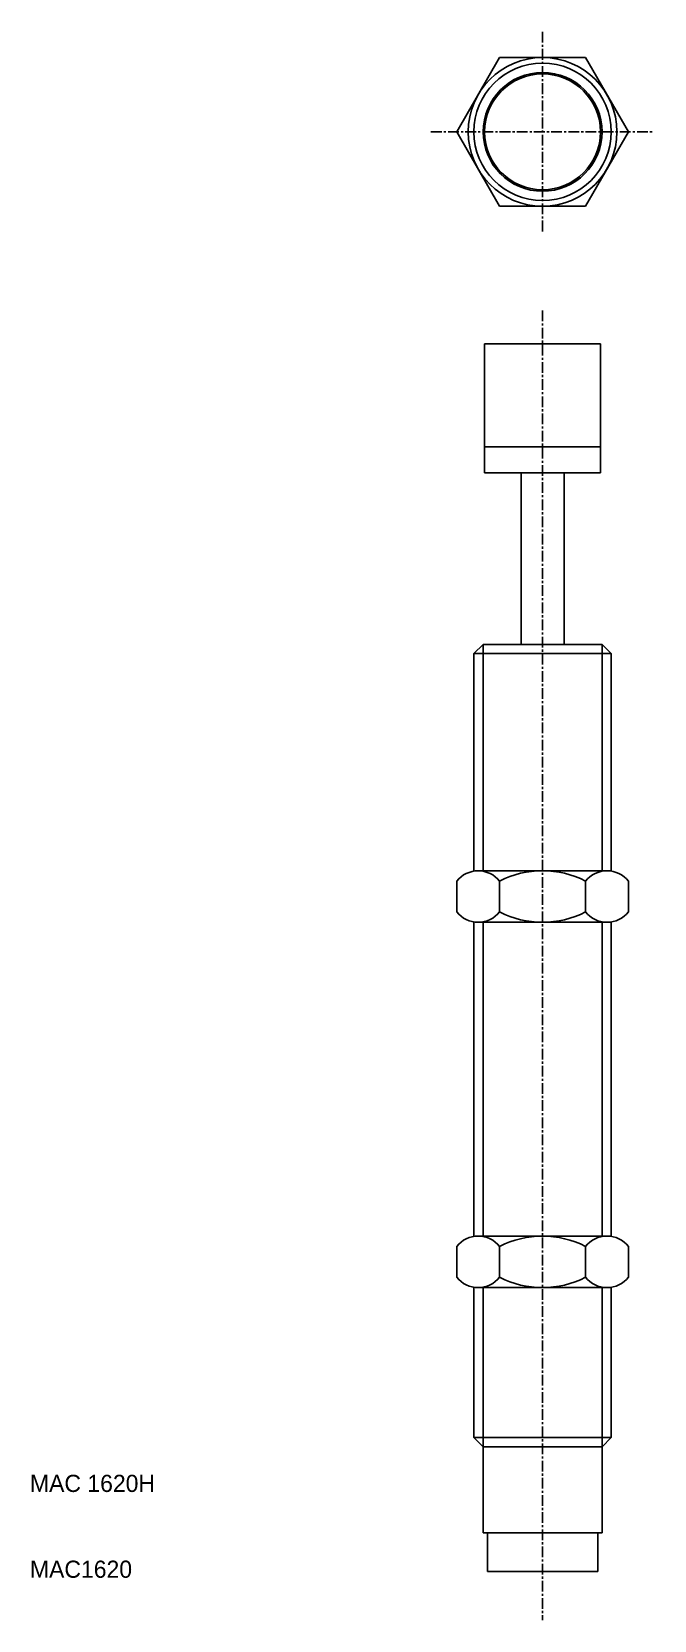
# Model space of a CAD drawing. Extents: x -9 to 63, y 0 to 185.
import ezdxf

# ---------------------------------------------------------------- set-up
doc = ezdxf.new("R2010")
doc.units = 0
doc.linetypes.add('CENTER', pattern=[2, 1.25, -0.25, 0.25, -0.25])
doc.layers.get('0').update_dxf_attribs({"linetype": 'CONTINUOUS'})
doc.layers.add('CENTER', color=1, linetype='CENTER')

msp = doc.modelspace()

# ---------------------------------------------------------------- linework, layer by layer
at = {"color": 7, "linetype": 'CONTINUOUS'}
for p, q in [((45, 181.99), (40, 173.33)), ((55, 181.99), (45, 181.99)), ((60, 173.33), (55, 181.99)), ((40, 173.33), (45, 164.67)), ((55, 164.67), (60, 173.33)), ((45, 164.67), (55, 164.67)), ((43.25, 148.62), (56.75, 148.62)), ((43.25, 133.62), (43.25, 148.62)), ((56.75, 133.62), (56.75, 148.62)), ((43.25, 136.62), (56.75, 136.62)), ((56.75, 133.62), (43.25, 133.62)), ((47.5, 113.62), (47.5, 133.62)), ((52.5, 113.62), (52.5, 133.62)), ((42, 112.54), (43.08, 113.62)), ((56.92, 113.62), (43.08, 113.62)), ((56.92, 113.62), (58, 112.54)), ((42, 112.54), (42, 87.2)), ((42, 112.54), (58, 112.54)), ((58, 87.2), (58, 112.54)), ((57.5, 87.24), (42.5, 87.24)), ((40, 82.44), (40, 86.04)), ((45, 82.44), (45, 86.04)), ((55, 82.44), (55, 86.04)), ((60, 82.44), (60, 86.04)), ((42, 81.28), (42, 44.64)), ((57.5, 81.24), (42.5, 81.24)), ((58, 44.64), (58, 81.28)), ((42.5, 44.68), (57.5, 44.68)), ((40, 43.48), (40, 39.88)), ((45, 43.48), (45, 39.88)), ((55, 43.48), (55, 39.88)), ((60, 43.48), (60, 39.88)), ((42, 38.72), (42, 21.2)), ((42.5, 38.68), (57.5, 38.68)), ((58, 21.2), (58, 38.72)), ((42, 21.2), (58, 21.2)), ((43.08, 20.12), (42, 21.2)), ((58, 21.2), (56.92, 20.12)), ((43.08, 20.12), (56.92, 20.12)), ((43.08, 20.12), (43.08, 10.12)), ((56.92, 20.12), (56.92, 10.12)), ((43.08, 10.12), (56.92, 10.12)), ((43.58, 10.12), (43.58, 5.62)), ((56.42, 10.12), (56.42, 5.62)), ((43.58, 5.62), (56.42, 5.62))]:
    msp.add_line(p, q, dxfattribs=at)
at = {"color": 3, "linetype": 'CONTINUOUS'}
for p, q in [((43.08, 87.24), (43.08, 113.62)), ((56.92, 113.62), (56.92, 87.24)), ((43.08, 44.68), (43.08, 81.24)), ((56.92, 81.24), (56.92, 44.68)), ((43.08, 20.12), (43.08, 38.68)), ((56.92, 38.68), (56.92, 20.12))]:
    msp.add_line(p, q, dxfattribs=at)
at = {"color": 7, "linetype": 'CONTINUOUS'}
for radius in [8.66, 8, 6.75]:
    msp.add_circle((50, 173.33), radius, dxfattribs=at)
at = {"color": 3, "linetype": 'CONTINUOUS'}
msp.add_circle((50, 173.33), 6.92, dxfattribs=at)
at = {"color": 7, "linetype": 'CONTINUOUS'}
for centre, radius, start, end in [((42.5, 84.04), 3.2, 90, 141.282), ((42.5, 84.04), 3.2, 38.718, 90), ((50, 76.23), 11.02, 63.0085, 116.9915), ((57.5, 84.04), 3.2, 90, 141.282), ((57.5, 84.04), 3.2, 38.718, 90), ((42.5, 84.45), 3.2, 218.718, 270), ((42.5, 84.45), 3.2, 270, 321.282), ((50, 92.26), 11.02, 243.0085, 296.9915), ((57.5, 84.45), 3.2, 218.718, 270), ((57.5, 84.45), 3.2, 270, 321.282), ((42.5, 41.48), 3.2, 90, 141.282), ((42.5, 41.48), 3.2, 38.718, 90), ((50, 33.66), 11.02, 63.0085, 116.9915), ((57.5, 41.48), 3.2, 90, 141.282), ((57.5, 41.48), 3.2, 38.718, 90), ((42.5, 41.88), 3.2, 218.718, 270), ((42.5, 41.88), 3.2, 270, 321.282), ((50, 49.7), 11.02, 243.0085, 296.9915), ((57.5, 41.88), 3.2, 218.718, 270), ((57.5, 41.88), 3.2, 270, 321.282)]:
    msp.add_arc(centre, radius, start, end, dxfattribs=at)
at = {"layer": 'CENTER', "color": 1, "linetype": 'CENTER'}
for p, q in [((50, 184.99), (50, 161.67)), ((37, 173.33), (63, 173.33)), ((50, 152.51), (50, -0.07))]:
    msp.add_line(p, q, dxfattribs=at)

# ---------------------------------------------------------------- texts
at = {"color": 7, "linetype": 'CONTINUOUS'}
for s, p in [('MAC 1620H', (-9.7, 14.87)), ('MAC1620', (-9.7, 4.87))]:
    msp.add_text(s, height=2, dxfattribs=at).set_placement(p)

doc.saveas('drawing.dxf')
